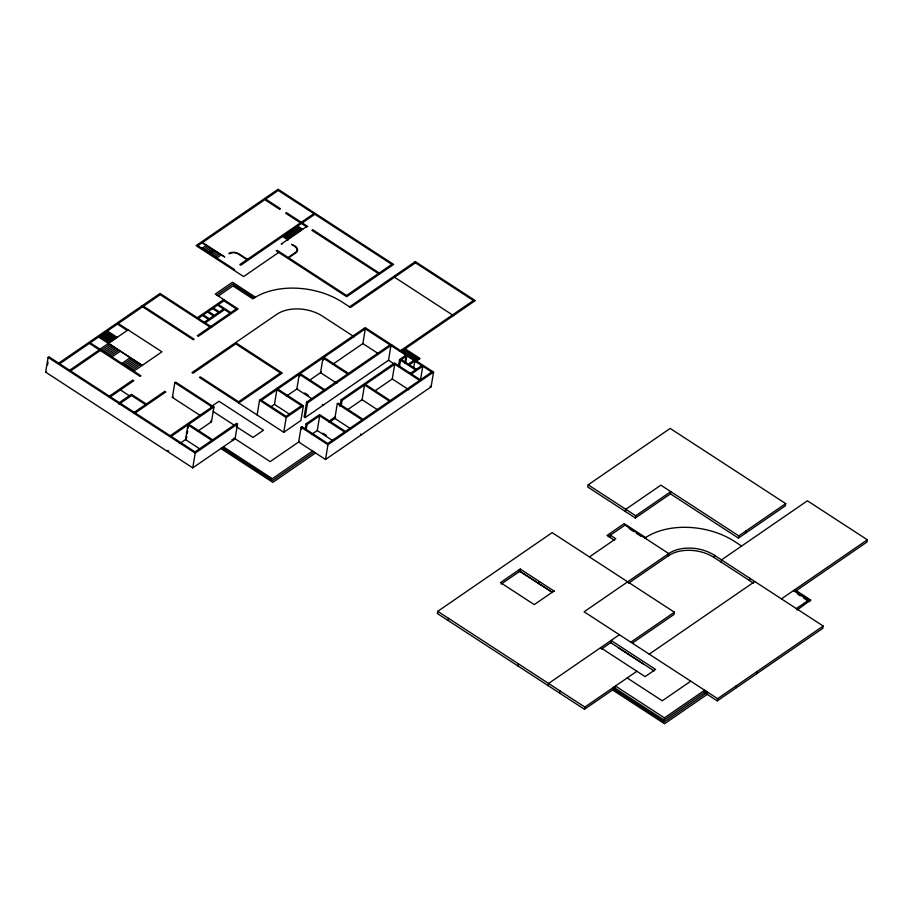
<?xml version="1.0" encoding="UTF-8"?>
<svg xmlns="http://www.w3.org/2000/svg" width="913" height="913" viewBox="0 0 913 913"><rect width="100%" height="100%" fill="white"/><g stroke="black" fill="none" stroke-linecap="round" stroke-linejoin="round"><path stroke-width="1.37" d="M45.65 372.139L48.092 357.394L48.925 356.812L195.051 451.912L236.535 423.381L237.528 424.031L235.086 438.776L192.757 467.878L45.65 372.139L46.483 371.557M47.602 364.858L48.047 362.176M200.346 415.598L172.386 397.406L174.828 382.661L175.661 382.079L213.939 406.993L211.496 421.738L197.779 431.164M179.929 443.444L185.51 439.598L187.952 424.853L211.805 440.386M186.355 439.027L186.788 436.346M187.233 433.664L187.679 430.982M188.124 428.3L188.786 424.283L212.649 439.804M192.757 467.878L195.199 453.133L237.528 424.031M257.124 414.97L259.566 400.225L365.166 327.607L433.549 372.105L431.107 386.85L325.507 459.479L298.665 442.006L301.107 427.261L301.941 426.691L327.79 443.501L344.555 431.975L319.698 415.803L307.042 424.511L306.152 429.875M271.138 406.662L274.459 404.379L276.901 389.634L301.541 405.669L286.043 416.339L261.392 400.293L276.901 389.634M354.221 336.817L322.46 316.149A32.754 21.273 9.4 0 0 276.662 314.392L192.015 372.595L193.008 373.246L235.748 343.847L280.485 372.961L238.578 401.777L200.301 376.875L199.468 377.446L283.749 432.306L286.191 417.561L303.378 405.749L276.742 388.413M286.648 395.991L296.862 388.972L299.304 374.227L323.955 390.262M299.704 376.327L300.149 373.645L324.788 389.691M303.378 405.749L300.936 420.494L283.749 432.306M301.495 429.372L301.941 426.691M277.735 389.052L322.997 357.93L347.636 373.976L306.574 402.211L304.132 416.956L305.125 417.606L388.516 360.258L390.958 345.513L405.863 355.214M305.125 417.606L307.567 402.861L391.791 344.943M305.159 429.224L306.129 423.803M322.997 357.93L320.554 372.675L336.988 383.369M323.385 360.042L323.83 357.36L365.314 328.828L389.965 344.874L348.481 373.394L323.83 357.36M311.504 434.508L317.256 430.548L319.698 415.803M325.507 459.479L327.938 444.734L433.549 372.105M341.234 405.749L342.124 400.385L364.538 384.966L389.383 401.149L362.986 419.295L338.141 403.124L337.296 403.706L334.854 418.451L350.238 428.459M340.013 406.445L341.12 399.746L394.553 362.997L420.402 379.819L432.545 371.465M332.914 364.173L362.872 343.573L365.314 328.828M347.522 409.743L362.096 399.711L364.538 384.966M374.672 391.072L392.27 378.963L394.713 364.219L419.558 380.401L390.228 400.567L365.371 384.396L394.713 364.219M398.467 366.25L399.586 359.539L406.707 354.643M399.472 366.889L400.579 360.19L406.867 355.865L431.712 372.036M404.813 363.214L405.92 356.515M405.749 362.564L406.867 355.865M413.703 367.745L414.81 361.046L409.366 364.789L416.328 369.32M420.551 379.625L422.765 366.216L411.455 373.999M632.743 642.832L674.034 614.438L674.399 612.224L552.137 532.656L437.738 611.333L437.373 613.536L584.48 709.275L615.111 688.219L615.476 686.017L664.436 717.88L664.071 720.095L615.111 688.219M448.146 620.543L448.511 618.341M518.961 571.846L519.326 569.632M554.499 591.35L520.216 569.027L519.805 571.276L552.559 592.491L519.851 571.241L501.214 584.058M517.888 665.942L518.253 663.728M539.115 583.784L539.48 581.57M548.211 685.674L548.576 683.46L619.391 634.752M670.427 493.853L738.423 538.099L785.351 505.836L785.716 503.622L670.176 428.425L588.177 484.826L587.812 487.04L635.345 517.979L670.427 493.853L670.793 491.639L635.722 515.765L635.345 517.979M559.635 693.104L560 690.901M609.987 537.415L610.352 535.201L615.819 538.761L589.421 556.919M584.48 709.275L584.856 707.073L636.897 671.272M625.405 511.508L625.782 509.294L660.852 485.168L738.788 535.885L738.423 538.099M601.416 649.075L610.729 642.672L611.094 640.458L655.58 669.412L645.114 676.624L600.617 647.671M612.954 687.74L612.589 689.954L664.538 723.758L707.255 694.394L707.621 692.18M614.209 686.873L613.844 689.087L664.31 721.932L705.76 693.424L706.126 691.209M628.498 583.224L668.384 555.789L668.75 553.575L625.04 525.101L608.492 536.445M753.453 583.11L714.183 557.558L714.559 555.344A32.754 21.273 9.4 0 0 668.75 553.575L584.103 611.79L717.595 698.662L717.23 700.876L704.277 692.442L704.642 690.239L664.436 717.88M721.144 562.088L721.51 559.874L807.412 500.792L867.35 539.8L866.985 542.014L795.634 591.076L795.759 590.334L810.676 600.046L797.095 610.032M745.544 533.203L745.91 530.989M749.47 580.52L749.835 578.306M735.661 688.197L736.026 685.983M756.615 673.794L756.98 671.58M794.744 589.73L794.504 591.202L795.759 590.334M803.691 598.049L808.279 601.039L808.404 600.298L793.488 590.597M809.295 601.644L809.534 600.172L808.279 601.039M714.559 555.344L823.195 626.044L822.83 628.258L717.23 700.876M201.899 248.29L206.087 245.403M203.382 249.26L207.571 246.373M204.877 250.23L209.066 247.343M206.361 251.201L210.561 248.313M207.856 252.171L212.044 249.283M208.358 252.49L212.546 249.614M209.351 253.141L213.539 250.253M209.842 253.46L214.03 250.584M210.835 254.111L215.034 251.235M212.33 255.081L216.518 252.205M213.825 256.051L218.013 253.175M58.158 363.534L160.049 293.461L211.736 327.105M59.151 364.184L89.383 343.391L140.077 376.384L140.922 375.802L90.227 342.809L117.469 324.081L127.238 330.449M215.308 257.021L219.508 254.145M216.803 257.991L220.992 255.115M99.996 349.177L128.071 329.867L161.955 351.813L133.8 371.169M69.057 370.667L99.323 349.862M70.061 371.317L100.316 350.501M101.491 350.147L109.868 344.384M102.986 351.117L111.363 345.354M104.47 352.087L112.858 346.324M105.965 353.057L114.342 347.294M107.46 354.027L115.837 348.264M301.29 222.281L313.855 213.642M108.944 354.997L117.332 349.234M233.682 270.1L234.527 269.529L197.916 245.7L264.838 199.685L279.663 209.328L280.496 208.757L265.672 199.102L278.248 190.463L391.791 264.359L379.215 272.998L312.714 229.722L311.881 230.304L378.381 273.58L346.541 295.47L288.634 257.797L295.938 252.775A7.201 4.679 9.4 0 0 295.082 246.042L291.532 244.296L294.659 246.339A6.551 4.257 9.4 0 1 295.447 252.445L288.143 257.466L277.061 250.253M302.283 222.932L314.848 214.281M110.439 355.967L118.816 350.204M111.922 356.937L120.311 351.174M306.414 226.744L281.272 244.033L281.775 244.353M216.769 295.036L232.724 284.069L254.088 298.015M278.705 252.445L243.623 276.571L196.09 245.631L278.088 189.242L393.617 264.428L346.689 296.702L276.217 250.835M218.264 296.006L232.952 285.906L252.81 298.859A64.207 41.701 9.4 0 1 342.58 302.317L350.535 307.498L415.483 262.83M121.863 363.408L130.251 357.645M123.358 364.378L131.734 358.615M124.853 365.348L133.23 359.585M126.336 366.318L134.725 360.555M197.322 317.724L223.731 299.567M198.315 318.375L202.515 315.487L208.472 319.367L204.284 322.255M127.831 367.288L136.208 361.525M129.326 368.259L137.703 362.495M130.81 369.229L139.198 363.465M132.305 370.199L140.682 364.435M205.277 322.894L224.552 309.644L230.019 313.205L210.743 326.455M108.67 396.653L132.796 380.059L133.8 380.71L109.959 397.098M118.747 403.021L131.426 394.302L146.331 404.014M118.907 404.242L131.586 395.534L145.498 404.585M133.606 412.767L164.774 391.335L165.767 391.974L134.576 413.429M172.386 397.406L173.219 396.824M349.542 306.848L415.324 261.609L475.262 300.605L401.4 351.402M210.857 406.878L219.006 401.275L263.492 430.228L253.015 437.43L236.353 426.702M170.195 435.741L212.101 406.924L174.828 382.661M171.188 436.38L213.939 406.993M238.727 402.998L282.311 373.029L235.6 342.626M309.13 380.538L321.387 372.105M399.449 351.414L473.425 300.537M413.817 360.395L408.373 364.139L401.412 359.608M299.498 441.436L270.168 461.601L234.093 438.126M329.114 421.064L334.706 417.23L335.699 417.869L329.102 422.399M415.347 361.765L420.083 358.512L405.167 348.812M410.462 373.349L421.772 365.565M312.543 451.045L272.348 478.686L223.377 446.822M314.038 452.015L272.588 480.523L222.121 447.69M315.533 452.985L272.816 482.361L220.866 448.545M520.216 569.027L500.472 582.608L534.265 604.6L554.043 590.996M738.788 535.885L785.716 503.622M630.826 642.193L674.399 612.224M649.211 654.165L754.811 581.547M781.448 598.882L867.35 539.8M690.753 681.201L662.256 700.796L627.174 677.96M796.353 608.583L808.404 600.298M810.676 600.046L809.409 600.902L803.68 597.17M664.071 720.095L704.277 692.442M717.595 698.662L823.195 626.044M108.385 343.414L142.245 365.36M414.491 262.179L474.418 301.187M394.53 277.232L453.67 315.727M307.749 226.492L286.465 212.638L285.621 213.208L300.445 222.863L239.811 264.553L240.815 265.204L301.438 223.502L306.905 227.063M297.672 226.093L302.648 229.334M296.417 226.96L301.393 230.19M295.161 227.828L300.137 231.057M293.906 228.695L298.871 231.925M292.651 229.551L297.615 232.792M291.395 230.418L296.36 233.66M290.129 231.286L295.104 234.515M288.873 232.153L293.849 235.383M287.618 233.009L292.594 236.25M286.362 233.876L291.327 237.118M285.107 234.744L290.072 237.973M283.852 235.611L288.816 238.841M282.585 236.467L288.063 240.028M741.63 546.042L734.668 541.512A64.207 41.701 9.4 0 0 644.898 538.054M794.63 590.471L810.55 600.777M797.939 593.439L800.233 594.934M797.962 594.317L800.256 595.812M403.911 349.668L418.827 359.38M401.663 349.884L417.572 360.236M247.389 259.349L238.944 253.848A7.201 4.679 9.4 0 0 228.866 253.46L229.368 253.78A6.551 4.257 9.4 0 1 238.521 254.134L246.978 259.634M399.586 359.539L415.483 369.891M588.177 484.826L635.722 515.765M430.114 386.21L431.107 386.85M362.872 343.573L378.13 353.502M388.516 360.258L394.256 363.99M202.526 242.527L224.724 256.975L202.104 242.824M392.27 378.963L408.83 389.748M614.358 540.256L606.997 535.475L624.207 523.64L646.005 537.848M362.096 399.711L377.48 409.732M341.12 399.746L342.124 400.385M337.296 403.706L362.153 419.877L345.388 431.404L319.539 414.582L306.049 423.86L307.042 424.511M304.748 392.978L308.263 395.261M322.357 404.436L323.35 405.075M296.862 388.972L312.12 398.901M360.544 434.04L361.537 434.691M306.574 402.211L307.567 402.861M142.451 305.57L194.138 339.202L193.305 339.784L141.618 306.14M322.974 433.15L326.5 435.444M317.256 430.548L332.64 440.568M274.459 404.379L289.524 414.182M259.566 400.225L286.191 417.561M301.107 427.261L327.938 444.734M610.729 642.672L654.05 670.861M619.014 648.184L643.163 663.899M128.242 329.97L118.302 323.51L160.209 294.694L209.91 327.037L197.334 335.676L198.326 336.326L238.145 308.948L215.274 294.066L232.484 282.231L255.423 297.193M107.403 330.997L117.184 337.365M106.148 331.864L115.928 338.221M104.892 332.731L114.661 339.088M103.637 333.587L113.406 339.956M102.382 334.455L112.151 340.823M101.126 335.322L110.895 341.679M99.859 336.189L109.64 342.546M98.604 337.045L141.184 364.755M213.208 411.523L234.287 425.241M210.504 421.087L211.496 421.738M233.249 438.697L234.242 439.347M231.913 439.621L232.906 440.271M120.39 389.931L129.326 395.751M185.51 439.598L199.821 448.922M48.092 357.394L195.199 453.133M437.738 611.333L584.856 707.073M167.752 450.486L168.745 451.125M629.183 528.581L633.942 531.674M636.315 533.226L641.063 536.319M668.384 555.789A32.754 21.273 9.4 0 1 714.183 557.558M207.536 312.029L203.348 314.917L209.317 318.797L213.505 315.909L207.536 312.029M212.569 308.571L208.381 311.459L214.338 315.339L218.527 312.451L212.569 308.571M217.591 305.113L213.402 308.001L219.371 311.881L223.559 308.993L217.591 305.113M223.879 300.788L218.435 304.543L230.863 312.623L236.307 308.879L223.879 300.788"/></g></svg>
